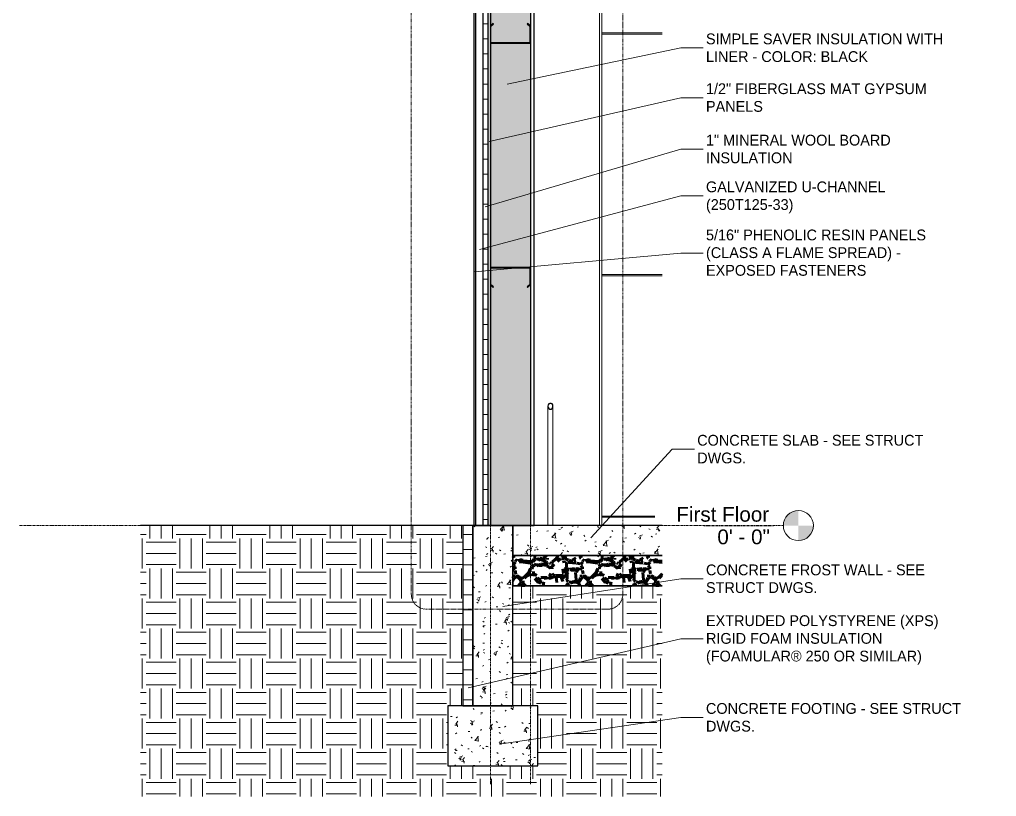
# Model space of a CAD drawing. Header units: inches. Extents: x 22734 to 24094, y -82 to 484.
# Drawn here: x 23354.4 to 23549.5, y -54.1 to 101.1 of the extents above; entities that cross this region are included whole.
import ezdxf

# ---------------------------------------------------------------- set-up
doc = ezdxf.new("R2010")
doc.units = ezdxf.units.IN
doc.header["$MEASUREMENT"] = 0
doc.linetypes.add('Dash Dot 3_16_', pattern=[0.3125, 0.1875, -0.0625, 0, -0.0625])
doc.linetypes.add('Grid Line 1_2_', pattern=[0.875, 0.5, -0.125, 0.125, -0.125])
for name, color, linetype, lineweight in [('A-ANNO-IDEN', 131, 'Continuous', 9), ('A-ANNO-SYMB', 150, 'Continuous', 9), ('A-FLOR', 192, 'Continuous', 30), ('A-FLOR-LEVL', 51, 'Continuous', 9), ('A-FLOR-PATT', 8, 'Continuous', 70), ('A-WALL', 113, 'Continuous', 30), ('A-WALL-PATT', 111, 'Continuous', 70), ('C-BLDG-PADS', 91, 'Continuous', 200), ('C-TOPO', 7, 'Continuous', 30), ('L-SITE-WALL', 31, 'Continuous', 30), ('S-BEAM', 12, 'Continuous', 30), ('S-COLS', 52, 'Continuous', 30), ('S-FNDN', 32, 'Continuous', 30), ('S-GRID', 1, 'Continuous', 9)]:
    doc.layers.add(name, color=color, linetype=linetype, lineweight=lineweight)
doc.styles.add('Arial_1', font='arial.ttf', dxfattribs={"height": 2.950599})
doc.styles.add('Century Gothic', font='GOTHIC.TTF', dxfattribs={"height": 2.155668})
pattern_1 = [(50, (19323.683, 100.189), (6.885997, -0.602097), [0.72, -7.92]), (355, (19323.683, 100.189), (-1.331756, 7.220547), [0.576, -6.336]), (100.451, (19324.257, 100.139), (5.553629, 6.618191), [0.612, -6.731]), (46.184, (19323.683, 102.109), (10.245642, -1.588925), [1.08, -11.88]), (96.636, (19324.537, 101.977), (8.97244, 9.35152), [0.918, -10.096]), (351.184, (19323.683, 102.109), (8.9732, 9.35123), [0.864, -9.504]), (21, (19324.643, 101.629), (5.730726, -3.865003), [0.72, -7.92]), (326, (19324.643, 101.629), (2.33581, 6.96088), [0.576, -6.336]), (71.451, (19325.121, 101.307), (8.065876, 3.095948), [0.612, -6.731]), (37.5, (19323.683, 100.189), (0.116866, 3.1954784), [0.317, -5.942, 0.317, -6.115, -6.36]), (37.5, (19323.683, 100.189), (0.116866, 3.1954784), [-12.691, 0.317, -6.043]), (7.5, (19323.683, 100.189), (2.52543, 3.7860247), [0.317, -3.35, 0.317, -5.798, -2.424]), (7.5, (19323.683, 100.189), (2.52543, 3.7860247), [-9.782, 0.317, -2.107]), (327.5, (19321.542, 100.189), (5.1243685, -0.2161763), [0.317, -2.083, 0.317, -7.171, -9.936]), (327.5, (19321.542, 100.189), (5.1243685, -0.2161763), [-9.888, 0.317, -9.619]), (317.5, (19320.582, 100.189), (5.598326, 0.96141), [0.317, -2.803, 0.317, -4.656, -7.056]), (317.5, (19320.582, 100.189), (5.598326, 0.96141), [-8.093, 0.317, -6.739])]
pattern_2 = [(0, (19323.683, 100.189), (6, 6), [6, -6]), (0, (19323.683, 102.439), (6, 6), [6, -6]), (0, (19323.683, 104.689), (6, 6), [6, -6]), (90, (19324.433, 105.439), (-6, 6), [6, -6]), (90, (19326.683, 105.439), (-6, 6), [6, -6]), (90, (19328.933, 105.439), (-6, 6), [6, -6])]
pattern_3 = [(0, (19323.683, 100.189), (0, 3), []), (90, (19323.683, 100.189), (-3, 2e-16), [])]
pattern_4 = [(45, (19323.683, 100.189), (-2.3758788, 2.3758788), []), (45, (19323.683, 103.789), (-2.3758788, 2.3758788), [])]

# ---------------------------------------------------------------- blocks, each defined once
blk = doc.blocks.new('Struct_Xcel_Sports Complex_rvt-3-Wall Section - One Story - Resin Panel')
at = {"layer": 'A-FLOR-PATT', "lineweight": 9}
h = blk.add_hatch(dxfattribs=at)
h.set_pattern_fill('FP_30', color=253, style=0, pattern_type=2)
h.set_pattern_definition(pattern_1)
h.paths.add_polyline_path([(22069.92, -6), (22095.97, -6), (22095.97, 0), (22066.14, 0), (22066.14, -6)], flags=0)
at = {"layer": 'A-WALL-PATT', "lineweight": 9}
h = blk.add_hatch(dxfattribs=at)
h.set_pattern_fill('FP_30', color=253, style=0, pattern_type=2)
h.set_pattern_definition(pattern_1)
h.paths.add_polyline_path([(22066.14, -36), (22066.14, 0), (22058.14, 0), (22058.14, -36)], flags=0)
at = {"layer": 'S-FNDN', "lineweight": 9}
h = blk.add_hatch(dxfattribs=at)
h.set_pattern_fill('FP_30', color=253, style=0, pattern_type=2)
h.set_pattern_definition(pattern_1)
h.paths.add_polyline_path([(22071.14, -48), (22071.14, -36), (22053.14, -36), (22053.14, -48)], flags=0)
at = {"layer": 'A-FLOR', "color": 7}
for p, q in [((22095.97, 0), (22066.14, 0)), ((22066.14, 0), (22066.14, -6)), ((22066.14, -6), (22095.97, -6))]:
    blk.add_line(p, q, dxfattribs=at)
at = {"layer": 'L-SITE-WALL', "color": 7}
for p, q in [((22066.14, 0), (22058.14, 0)), ((22058.14, 0), (22058.14, -36)), ((22066.14, -36), (22066.14, 0)), ((22058.14, -36), (22066.14, -36))]:
    blk.add_line(p, q, dxfattribs=at)
at = {"layer": 'S-FNDN', "color": 7}
for p, q in [((22071.14, -36), (22053.14, -36)), ((22053.14, -36), (22053.14, -48)), ((22071.14, -48), (22071.14, -36)), ((22053.14, -48), (22071.14, -48))]:
    blk.add_line(p, q, dxfattribs=at)
blk = doc.blocks.new('Girt_C - 8_D-1405510-Wall Section - One Story - Resin Panel')
at = {"layer": 'S-BEAM', "lineweight": 9}
h = blk.add_hatch(dxfattribs=at)
h.set_pattern_fill('FP_29', color=253, style=0, pattern_type=2)
h.set_pattern_definition(pattern_4)
h.paths.add_polyline_path([(22062.22, 47.57), (22062.29, 47.66), (22061.75, 48.11), (22061.75, 51.37), (22061.77, 51.42), (22061.83, 51.45), (22069.45, 51.45), (22069.51, 51.42), (22069.53, 51.37), (22069.53, 48.11), (22069, 47.66), (22069.07, 47.57), (22069.64, 48.05), (22069.64, 51.37), (22069.59, 51.5), (22069.45, 51.55), (22061.83, 51.55), (22061.7, 51.5), (22061.64, 51.37), (22061.64, 48.05)], flags=0)
at = {"layer": 'S-BEAM', "color": 7}
for p, q in [((22061.64, 51.37), (22061.64, 48.05)), ((22061.75, 48.11), (22061.75, 51.37)), ((22069.45, 51.55), (22061.83, 51.55)), ((22061.83, 51.45), (22069.45, 51.45)), ((22069.53, 51.37), (22069.53, 48.11)), ((22069.64, 48.05), (22069.64, 51.37)), ((22061.64, 48.05), (22062.22, 47.57)), ((22062.29, 47.66), (22061.75, 48.11)), ((22062.22, 47.57), (22062.29, 47.66)), ((22069.53, 48.11), (22069, 47.66)), ((22069, 47.66), (22069.07, 47.57)), ((22069.07, 47.57), (22069.64, 48.05))]:
    blk.add_line(p, q, dxfattribs=at)
for centre, radius, start, end in [((22061.83, 51.37), 0.188, 90, 180), ((22061.83, 51.37), 0.0782, 90, 176.9576), ((22069.45, 51.37), 0.188, 0, 90), ((22069.45, 51.37), 0.0782, 2.1227, 90)]:
    blk.add_arc(centre, radius, start, end, dxfattribs=at)
blk = doc.blocks.new('Round Bar - 1_-1267063-Wall Section - One Story - Resin Panel')
at = {"layer": 'S-BEAM', "color": 8, "lineweight": 18}
for p, q in [((22073.14, 23.84), (22073.14, 0)), ((22074.14, 0), (22074.14, 23.84))]:
    blk.add_line(p, q, dxfattribs=at)
at = {"layer": 'S-BEAM', "color": 7, "flags": 128}
for points in [[(22074.14, 23.84), (22074.09, 24.09), (22073.95, 24.29), (22073.75, 24.4), (22073.53, 24.4), (22073.33, 24.29), (22073.19, 24.09), (22073.14, 23.84)], [(22073.14, 23.84), (22073.19, 23.59), (22073.33, 23.38), (22073.53, 23.27), (22073.75, 23.27), (22073.95, 23.38), (22074.09, 23.59), (22074.14, 23.84)]]:
    blk.add_lwpolyline(points, dxfattribs=at)
blk = doc.blocks.new('Girt_C - 8_D-1779843-Wall Section - One Story - Resin Panel')
at = {"layer": 'S-BEAM', "lineweight": 9}
h = blk.add_hatch(dxfattribs=at)
h.set_pattern_fill('FP_29', color=253, style=0, pattern_type=2)
h.set_pattern_definition(pattern_4)
h.paths.add_polyline_path([(22061.83, 96.32), (22069.45, 96.32), (22069.59, 96.38), (22069.64, 96.51), (22069.64, 99.82), (22069.06, 100.3), (22068.99, 100.22), (22069.53, 99.77), (22069.53, 96.5), (22069.51, 96.45), (22069.45, 96.43), (22061.83, 96.43), (22061.77, 96.45), (22061.75, 96.5), (22061.75, 99.77), (22062.29, 100.22), (22062.21, 100.3), (22061.64, 99.82), (22061.64, 96.51), (22061.7, 96.38), (22061.72, 96.36)], flags=0)
at = {"layer": 'S-BEAM', "color": 7}
for p, q in [((22062.21, 100.3), (22061.64, 99.82)), ((22061.64, 99.82), (22061.64, 96.51)), ((22061.75, 99.77), (22062.29, 100.22)), ((22061.75, 96.5), (22061.75, 99.77)), ((22062.29, 100.22), (22062.21, 100.3)), ((22069.06, 100.3), (22068.99, 100.22)), ((22068.99, 100.22), (22069.53, 99.77)), ((22069.64, 99.82), (22069.06, 100.3)), ((22069.53, 99.77), (22069.53, 96.5)), ((22069.64, 96.51), (22069.64, 99.82)), ((22069.45, 96.43), (22061.83, 96.43)), ((22061.83, 96.32), (22069.45, 96.32))]:
    blk.add_line(p, q, dxfattribs=at)
for centre, radius, start, end in [((22061.83, 96.51), 0.188, 180, 270), ((22061.83, 96.51), 0.0782, 182.1227, 270), ((22069.45, 96.51), 0.188, 270, 0), ((22069.45, 96.51), 0.0782, 270, 356.9576)]:
    blk.add_arc(centre, radius, start, end, dxfattribs=at)
blk = doc.blocks.new('Level - Level Head - Circle-15001-Wall Section - One Story - Resin Panel')
at = {"layer": 'A-FLOR-LEVL'}
h = blk.add_hatch(color=256, dxfattribs=at)
edge = h.paths.add_edge_path(flags=0)
edge.add_line((22123.15, 0), (22120.15, 0))
edge.add_arc((22123.15, 0), 3, 90, 180, ccw=False)
edge.add_line((22123.15, 3), (22123.15, 0))
h = blk.add_hatch(color=256, dxfattribs=at)
edge = h.paths.add_edge_path(flags=0)
edge.add_line((22123.15, -3), (22123.15, 0))
edge.add_line((22123.15, 0), (22126.15, 0))
edge.add_arc((22123.15, 0), 3, 270, 360, ccw=False)
blk.add_circle((22123.15, 0), 3, dxfattribs=at)

msp = doc.modelspace()

# ---------------------------------------------------------------- hatches: boundary and pattern name
at = {"layer": 'A-WALL-PATT', "lineweight": 9}
h = msp.add_hatch(dxfattribs=at)
h.set_pattern_fill('FP_28', color=43, style=0, pattern_type=2)
h.set_pattern_definition([(90, (24804.5, -287.75), (-193, -193), [48, -145]), (180, (24804.5, -287.75), (-2e-14, -193), [96, -97]), (270, (24708.5, -239.75), (-193, -193), [48, -145]), (180, (24804.5, -239.75), (-2e-14, -193), [96, -97]), (270, (24708, -239.75), (-193, -193), [48, -145]), (180, (24708, -239.75), (-2e-14, -193), [96, -97]), (90, (24612, -287.75), (-193, -193), [48, -145]), (180, (24708, -287.75), (-2e-14, -193), [96, -97]), (90, (24756.75, -239.5), (-193, -193), [48, -145]), (180, (24804.87, -239.5), (-2e-14, -193), [48.125, -144.875]), (180, (24804.87, -191.5), (-2e-14, -193), [48.125, -144.875]), (90, (24660.25, -239.5), (-193, -193), [48, -145]), (180, (24756.25, -239.5), (-2e-14, -193), [96, -97]), (270, (24756.25, -191.5), (-193, -193), [48, -145]), (180, (24756.25, -191.5), (-2e-14, -193), [96, -97]), (180, (24659.75, -239.5), (-2e-14, -193), [48, -145]), (270, (24659.75, -191.5), (-193, -193), [48, -145]), (180, (24659.75, -191.5), (-2e-14, -193), [48, -145]), (90, (24804.5, -191.25), (-193, -193), [48, -145]), (180, (24804.5, -191.25), (-2e-14, -193), [96, -97]), (270, (24708.5, -143.25), (-193, -193), [48, -145]), (180, (24804.5, -143.25), (-2e-14, -193), [96, -97]), (270, (24708, -143.25), (-193, -193), [48, -145]), (180, (24708, -143.25), (-2e-14, -193), [96, -97]), (90, (24612, -191.25), (-193, -193), [48, -145]), (180, (24708, -191.25), (-2e-14, -193), [96, -97]), (90, (24756.75, -143), (-193, -193), [48, -145]), (180, (24804.87, -143), (-2e-14, -193), [48.125, -144.875]), (180, (24804.87, -95), (-2e-14, -193), [48.125, -144.875]), (90, (24660.25, -143), (-193, -193), [48, -145]), (180, (24756.25, -143), (-2e-14, -193), [96, -97]), (270, (24756.25, -95), (-193, -193), [48, -145]), (180, (24756.25, -95), (-2e-14, -193), [96, -97]), (180, (24659.75, -143), (-2e-14, -193), [48, -145]), (270, (24659.75, -95), (-193, -193), [48, -145]), (180, (24659.75, -95), (-2e-14, -193), [48, -145])])
h.paths.add_polyline_path([(23482.79764, 0), (23482.79764, 128.41358), (23471.31893, 127.9417), (23471.22521, 130.43357), (23471.83958, 130.45917), (23471.21512, 145.19085), (23470.71555, 145.17003), (23470.71555, 0)], flags=0)
h.paths.add_polyline_path([(23446.96555, 145.5), (23448.44493, 145.5), (23448.44493, 146.49914), (23445.15305, 146.36198), (23445.15305, 145.5), (23445.46555, 145.5)], flags=0)
h.paths.add_polyline_path([(23445.92326, 153.90058), (23448.44493, 154.00565), (23448.44493, 155.37674), (23482.79764, 156.8081), (23482.79764, 156.93831), (23445.86564, 155.39751), (23446.02755, 155.33822), (23446.10247, 155.17231), (23446.14363, 154.13721), (23446.08434, 153.9753), (23445.98637, 153.92986)], flags=0)
h.paths.add_polyline_path([(23445.15305, 153.98459), (23445.92326, 154.01872), (23445.99897, 154.05384), (23446.0293, 154.14204), (23445.98413, 155.17714), (23445.94901, 155.25285), (23445.86081, 155.28318), (23445.15305, 155.25285), (23445.15305, 154.01648)], flags=0)
h = msp.add_hatch(dxfattribs=at)
h.set_pattern_fill('FP_25', color=253, style=0, pattern_type=2)
h.set_pattern_definition(pattern_3)
h.paths.add_polyline_path([(23446.96555, 0), (23447.96555, 0), (23447.96555, 145.5), (23446.96555, 145.5), (23446.96555, 6.08517)], flags=0)
h = msp.add_hatch(dxfattribs=at)
h.set_pattern_fill('FP_26', color=253, style=0, pattern_type=2)
h.set_pattern_definition([(0, (19323.683, 100.189), (3.84, 0.96), [0.317, -2.563, 0.317, -2.563, -15.36]), (0, (19323.683, 100.189), (3.84, 0.96), [-5.76, 0.317, -5.443, 0.317, -2.563, -6.72]), (0, (19323.683, 100.189), (3.84, 0.96), [-14.4, 0.317, -1.603, 0.317, -4.483]), (120, (19325.123, 100.669), (-2.75138439, 2.84553755), [0.317, -2.563, 0.317, -2.563, -15.36]), (120, (19325.123, 100.669), (-2.75138439, 2.84553755), [-5.76, 0.317, -5.443, 0.317, -2.563, -6.72]), (120, (19325.123, 100.669), (-2.75138439, 2.84553755), [-14.4, 0.317, -1.603, 0.317, -4.483]), (240, (19325.603, 102.589), (-1.08861561, -3.80553755), [0.317, -2.563, 0.317, -2.563, -15.36]), (240, (19325.603, 102.589), (-1.08861561, -3.80553755), [-5.76, 0.317, -5.443, 0.317, -2.563, -6.72]), (240, (19325.603, 102.589), (-1.08861561, -3.80553755), [-14.4, 0.317, -1.603, 0.317, -4.483])])
h.paths.add_polyline_path([(23447.96555, 0), (23448.46555, 0), (23448.46555, 145.5), (23447.96555, 145.5), (23447.96555, 6.08517)], flags=0)
h = msp.add_hatch(dxfattribs=at)
h.set_pattern_fill('FP_27', color=253, style=0, pattern_type=2)
h.set_pattern_definition([(161.57, (19323.803, 100.309), (-0.960383694, -0.00039918), [0, -6.83, 0.758, 0]), (18.43, (19323.563, 100.309), (-0.960383694, 0.00039918), [0, -6.83, 0.758, 0]), (108.43, (19323.803, 100.309), (0.479510182, -2.400526398), [2.276, -5.312]), (71.57, (19323.563, 100.309), (0.479510182, 2.400526398), [2.276, -5.312])])
h.paths.add_polyline_path([(23448.46555, 0), (23456.46555, 0), (23456.46555, 145.5), (23448.46555, 145.5), (23448.46555, 6.08517)], flags=0)
h = msp.add_hatch(dxfattribs=at)
h.set_pattern_fill('FP_25', color=253, style=0, pattern_type=2)
h.set_pattern_definition(pattern_3)
h.paths.add_polyline_path([(23444.96555, -36), (23444.96555, 0), (23442.96555, 0), (23442.96555, -36)], flags=0)
at = {"layer": 'C-BLDG-PADS'}
h = msp.add_hatch(dxfattribs=at)
h.set_pattern_fill('FP_31', color=55, style=0, pattern_type=2)
h.set_pattern_definition([(212.005, (19322.877, 102.205), (-40.3106271, -26.87300865), [1.268, -125.493]), (213.69, (19323.683, 102.742), (-13.4362413, -13.4367644), [0.969, -47.478]), (198.435, (19324.086, 102.876), (-26.8730236, -13.4365418), [0.425, -42.065]), (180, (19324.624, 102.876), (-2e-15, -13.437), [0.537, -12.899]), (161.565, (19325.027, 102.742), (-13.4365178, 1.2e-05), [0.425, -42.065]), (333.435, (19325.161, 112.416), (13.4365325, 1.2e-05), [0.601, -29.444]), (296.565, (19325.027, 112.685), (13.4365205, -13.4365445), [0.3, -29.745]), (270, (19325.027, 113.357), (13.437, 8e-16), [0.672, -12.765]), (186.34, (19325.161, 104.623), (-107.49265684, -13.4363962), [1.217, -120.457]), (296.565, (19328.117, 112.954), (13.4365205, -13.4365445), [0.3, -29.745]), (303.69, (19327.848, 113.357), (13.4367644, -13.4362413), [0.484, -47.962]), (229.399, (19329.998, 107.445), (-67.18283973, -80.6196216), [1.239, -122.641]), (243.435, (19330.401, 108.251), (1.2e-05, -13.4365325), [0.901, -29.144]), (213.69, (19335.104, 106.773), (-13.4362413, -13.4367644), [0.484, -47.962]), (33.69, (19331.073, 103.011), (13.4362413, 13.4367644), [0.484, -47.962]), (0, (19330.804, 103.011), (0, 13.437), [0.269, -13.168]), (333.435, (19330.536, 103.145), (13.4365325, 1.2e-05), [0.3, -29.745]), (284.036, (19330.401, 103.683), (13.436545, -40.3097205), [0.554, -54.847]), (270, (19330.401, 103.951), (13.437, 8e-16), [0.269, -13.168]), (243.435, (19330.401, 104.22), (1.2e-05, -13.4365325), [0.3, -29.745]), (135, (19330.401, 104.354), (-13.436443, 9e-16), [0.19, -18.812]), (90, (19330.401, 104.22), (-13.437, 8e-16), [0.134, -13.302]), (18.435, (19335.239, 110.401), (26.8730236, 13.4365418), [0.85, -41.641]), (6.34, (19336.045, 110.67), (107.49265684, 13.4363962), [1.217, -120.457]), (180, (19335.507, 107.445), (-2e-15, -13.437), [0.806, -12.63]), (197.354, (19337.657, 108.117), (-40.30996214, -13.43709214), [2.252, -222.987]), (198.435, (19338.06, 108.251), (-26.8730236, -13.4365418), [0.425, -42.065]), (213.69, (19338.463, 108.52), (-13.4362413, -13.4367644), [0.484, -47.962]), (251.565, (19338.598, 108.923), (-1.2e-05, -13.4365178), [0.425, -42.065]), (243.435, (19338.732, 109.192), (1.2e-05, -13.4365325), [0.3, -29.745]), (270, (19338.732, 109.46), (13.437, 8e-16), [0.269, -13.168]), (293.199, (19338.329, 110.401), (13.4363854, -26.8729472), [1.023, -101.307]), (315, (19337.926, 110.804), (13.436443, 9e-16), [0.57, -18.432]), (0, (19337.254, 110.804), (0, 13.437), [0.672, -12.765]), (341.565, (19334.298, 107.579), (13.4365178, -1.2e-05), [0.425, -42.065]), (303.69, (19334.029, 107.982), (13.4367644, -13.4362413), [0.484, -47.962]), (279.462, (19333.895, 108.789), (13.4362802, -67.1832013), [0.817, -80.915]), (270, (19333.895, 109.595), (13.437, 8e-16), [0.806, -12.63]), (239.036, (19334.298, 110.267), (-13.4371998, -26.8732567), [0.783, -77.565]), (188.13, (19335.239, 110.401), (-80.62009655, -13.436299), [0.95, -94.061]), (116.565, (19325.295, 109.998), (-13.4365205, 13.4365445), [0.3, -29.745]), (135, (19325.564, 109.729), (-13.436443, 9e-16), [0.38, -18.622]), (168.69, (19326.236, 109.595), (-13.436897, 0.000212), [0.685, -67.829]), (191.31, (19326.908, 109.729), (-53.7465916, -13.4365681), [0.685, -67.829]), (194.036, (19327.445, 109.863), (-40.3097205, -13.436545), [0.554, -54.847]), (236.31, (19327.714, 110.267), (-13.4361938, -26.873299), [0.484, -47.962]), (236.31, (19327.983, 110.67), (-13.4361938, -26.873299), [0.484, -47.962]), (270, (19327.983, 111.073), (13.437, 8e-16), [0.403, -13.034]), (291.801, (19327.714, 111.745), (13.4361655, -26.8729969), [0.724, -71.635]), (116.565, (19327.848, 108.923), (-13.4365205, 13.4365445), [0.601, -29.444]), (168.69, (19328.52, 108.789), (-13.436897, 0.000212), [0.685, -67.829]), (194.036, (19329.058, 108.923), (-40.3097205, -13.436545), [0.554, -54.847]), (225, (19329.461, 109.326), (9e-16, -13.436443), [0.57, -18.432]), (251.565, (19329.595, 109.729), (-1.2e-05, -13.4365178), [0.425, -42.065]), (296.565, (19329.326, 110.267), (13.4365205, -13.4365445), [0.601, -29.444]), (315, (19329.058, 110.535), (13.436443, 9e-16), [0.38, -18.622]), (326.31, (19328.655, 110.804), (26.873299, -13.4361938), [0.484, -47.962]), (0, (19328.386, 110.804), (0, 13.437), [0.269, -13.168]), (33.69, (19327.983, 110.535), (13.4362413, 13.4367644), [0.484, -47.962]), (71.565, (19327.848, 110.132), (1.2e-05, 13.4365178), [0.425, -42.065]), (63.435, (19327.714, 109.863), (-1.2e-05, 13.4365325), [0.3, -29.745]), (71.565, (19327.58, 109.46), (1.2e-05, 13.4365178), [0.425, -42.065]), (104.036, (19327.58, 108.923), (-13.436545, 40.3097205), [0.554, -54.847]), (45, (19327.311, 108.654), (9e-16, 13.436443), [0.38, -18.622]), (18.435, (19326.908, 108.52), (26.8730236, 13.4365418), [0.425, -42.065]), (0, (19326.236, 108.52), (0, 13.437), [0.672, -12.765]), (14.036, (19325.699, 108.385), (40.3097205, 13.436545), [0.554, -54.847]), (341.565, (19325.295, 108.52), (13.4365178, -1.2e-05), [0.425, -42.065]), (270, (19325.295, 108.923), (13.437, 8e-16), [0.403, -13.034]), (225, (19325.699, 109.326), (9e-16, -13.436443), [0.57, -18.432]), (198.435, (19326.505, 109.595), (-26.8730236, -13.4365418), [0.85, -41.641]), (180, (19327.177, 109.595), (-2e-15, -13.437), [0.672, -12.765]), (153.435, (19327.445, 109.46), (-13.4365325, -1.2e-05), [0.3, -29.745]), (206.565, (19332.551, 107.311), (-13.4365445, -13.4365205), [0.3, -29.745]), (146.31, (19332.954, 107.042), (-26.873299, 13.4361938), [0.484, -47.962]), (119.745, (19333.492, 106.101), (-40.3105597, 67.18320644), [1.083, -107.246]), (95.711, (19333.626, 104.758), (-13.43754244, 120.93005793), [1.35, -133.686]), (90, (19333.626, 104.623), (-13.437, 8e-16), [0.134, -13.302]), (63.435, (19333.492, 104.354), (-1.2e-05, 13.4365325), [0.3, -29.745]), (26.565, (19333.223, 104.22), (13.4365445, 13.4365205), [0.3, -29.745]), (0, (19332.82, 104.22), (0, 13.437), [0.403, -13.034]), (0, (19332.686, 104.22), (0, 13.437), [0.134, -13.302]), (0, (19332.417, 104.22), (0, 13.437), [0.269, -13.168]), (326.31, (19332.014, 104.489), (26.873299, -13.4361938), [0.484, -47.962]), (333.435, (19331.745, 104.623), (13.4365325, 1.2e-05), [0.3, -29.745]), (284.036, (19331.611, 105.161), (13.436545, -40.3097205), [0.554, -54.847]), (270, (19331.611, 105.429), (13.437, 8e-16), [0.269, -13.168]), (270, (19331.611, 105.832), (13.437, 8e-16), [0.403, -13.034]), (258.69, (19331.745, 106.504), (-0.000212, -13.436897), [0.685, -67.829]), (231.34, (19332.282, 107.176), (-40.3101895, -53.7458159), [0.86, -85.176]), (270, (19335.104, 106.907), (13.437, 8e-16), [0.134, -13.302]), (270, (19335.104, 107.042), (13.437, 8e-16), [0.134, -13.302]), (326.31, (19334.701, 107.311), (26.873299, -13.4361938), [0.484, -47.962]), (333.435, (19333.895, 107.714), (13.4365325, 1.2e-05), [0.901, -29.144]), (0, (19333.223, 107.714), (0, 13.437), [0.672, -12.765]), (63.435, (19333.089, 107.445), (-1.2e-05, 13.4365325), [0.3, -29.745]), (90, (19333.089, 106.907), (-13.437, 8e-16), [0.537, -12.899]), (135, (19333.492, 106.504), (-13.436443, 9e-16), [0.57, -18.432]), (161.565, (19333.895, 106.37), (-13.4365178, 1.2e-05), [0.425, -42.065]), (180, (19334.298, 106.37), (-2e-15, -13.437), [0.403, -13.034]), (198.435, (19334.701, 106.504), (-26.8730236, -13.4365418), [0.425, -42.065]), (351.87, (19329.461, 113.76), (13.4370087, -0.0002588), [1.9, -93.111]), (14.036, (19328.923, 113.626), (40.3097205, 13.436545), [0.554, -54.847]), (53.13, (19328.52, 113.088), (26.873672, 40.309752), [0.672, -66.511]), (95.194, (19328.655, 111.61), (-13.4351326, 134.36646467), [1.484, -146.928]), (101.31, (19328.789, 110.938), (-13.4365681, 53.7465916), [0.685, -67.829]), (143.13, (19329.326, 110.535), (-40.309752, 26.873672), [0.672, -66.511]), (161.565, (19329.729, 110.401), (-13.4365178, 1.2e-05), [0.425, -42.065]), (198.435, (19330.133, 110.535), (-26.8730236, -13.4365418), [0.425, -42.065]), (225, (19330.804, 111.207), (9e-16, -13.436443), [0.95, -18.052]), (228.814, (19331.745, 112.282), (-80.6198072, -94.05617743), [1.428, -141.405]), (251.565, (19331.879, 112.685), (-1.2e-05, -13.4365178), [0.425, -42.065]), (270, (19331.879, 112.82), (13.437, 8e-16), [0.134, -13.302]), (288.435, (19331.745, 113.223), (13.4365418, -26.8730236), [0.425, -42.065]), (326.31, (19331.342, 113.491), (26.873299, -13.4361938), [0.484, -47.962]), (90, (19325.161, 110.267), (-13.437, 8e-16), [0.941, -12.496]), (338.199, (19327.042, 112.013), (40.3099116, -13.4364409), [0.724, -71.635]), (0, (19326.236, 112.013), (0, 13.437), [0.806, -12.63]), (30.964, (19325.564, 111.61), (40.3102852, 26.8733136), [0.783, -77.565]), (45, (19325.161, 111.207), (9e-16, 13.436443), [0.57, -18.432]), (90, (19323.011, 105.967), (-13.437, 8e-16), [0.941, -12.496]), (116.565, (19323.414, 105.161), (-13.4365205, 13.4365445), [0.901, -29.144]), (153.435, (19324.22, 104.758), (-13.4365325, -1.2e-05), [0.901, -29.144]), (180, (19324.892, 104.758), (-2e-15, -13.437), [0.672, -12.765]), (218.66, (19325.564, 105.295), (-13.4368332, -13.4362984), [0.86, -85.176]), (231.34, (19326.102, 105.967), (-40.3101895, -53.7458159), [0.86, -85.176]), (213.69, (19326.908, 106.504), (-13.4362413, -13.4367644), [0.969, -47.478]), (239.036, (19327.311, 107.176), (-13.4371998, -26.8732567), [0.783, -77.565]), (270, (19327.311, 107.445), (13.437, 8e-16), [0.269, -13.168]), (270, (19327.311, 107.848), (13.437, 8e-16), [0.403, -13.034]), (315, (19326.908, 108.251), (13.436443, 9e-16), [0.57, -18.432]), (350.538, (19326.102, 108.385), (13.4368224, 7.56e-05), [0.817, -80.915]), (14.036, (19325.027, 108.117), (40.3097205, 13.436545), [1.108, -54.293]), (18.435, (19323.817, 107.714), (26.8730236, 13.4365418), [1.275, -41.216]), (45, (19323.414, 107.311), (9e-16, 13.436443), [0.57, -18.432]), (45, (19323.011, 106.907), (9e-16, 13.436443), [0.57, -18.432]), (108.435, (19325.967, 103.951), (-13.4365418, 26.8730236), [0.85, -41.641]), (126.87, (19326.37, 103.414), (-13.436224, 13.436576), [0.672, -66.511]), (146.31, (19326.773, 103.145), (-26.873299, 13.4361938), [0.484, -47.962]), (161.565, (19327.177, 103.011), (-13.4365178, 1.2e-05), [0.425, -42.065]), (135, (19327.58, 102.608), (-13.436443, 9e-16), [0.57, -18.432]), (161.565, (19327.983, 102.473), (-13.4365178, 1.2e-05), [0.425, -42.065]), (180, (19328.386, 102.473), (-2e-15, -13.437), [0.403, -13.034]), (206.565, (19328.655, 102.608), (-13.4365445, -13.4365205), [0.3, -29.745]), (206.565, (19329.192, 102.876), (-13.4365445, -13.4365205), [0.601, -29.444]), (189.462, (19329.998, 103.011), (-67.1832013, -13.4362802), [0.817, -80.915]), (243.435, (19330.267, 103.548), (1.2e-05, -13.4365325), [0.601, -29.444]), (270, (19330.267, 103.683), (13.437, 8e-16), [0.134, -13.302]), (270, (19330.267, 103.951), (13.437, 8e-16), [0.269, -13.168]), (326.31, (19329.864, 104.758), (26.873299, -13.4361938), [0.484, -47.962]), (327.995, (19328.789, 105.429), (67.18293524, -40.30946805), [1.268, -125.493]), (329.036, (19328.117, 105.832), (26.8732567, -13.4371998), [0.783, -77.565]), (341.565, (19327.311, 106.101), (13.4365178, -1.2e-05), [0.85, -41.641]), (0, (19326.773, 106.101), (0, 13.437), [0.537, -12.899]), (33.69, (19326.37, 105.832), (13.4362413, 13.4367644), [0.484, -47.962]), (53.13, (19325.967, 105.295), (26.873672, 40.309752), [0.672, -66.511]), (63.435, (19325.699, 104.758), (-1.2e-05, 13.4365325), [0.601, -29.444]), (225, (19331.879, 103.683), (9e-16, -13.436443), [0.57, -18.432]), (236.31, (19332.148, 104.086), (-13.4361938, -26.873299), [0.484, -47.962]), (270, (19332.148, 104.22), (13.437, 8e-16), [0.134, -13.302]), (315, (19331.879, 104.489), (13.436443, 9e-16), [0.38, -18.622]), (333.435, (19331.342, 104.758), (13.4365325, 1.2e-05), [0.601, -29.444]), (18.435, (19330.536, 104.489), (26.8730236, 13.4365418), [0.85, -41.641]), (75.964, (19330.401, 103.951), (-0.0002996, 13.436231), [0.554, -54.847]), (71.565, (19324.355, 101.398), (1.2e-05, 13.4365178), [0.425, -42.065]), (135, (19324.624, 101.13), (-13.436443, 9e-16), [0.38, -18.622]), (146.31, (19325.027, 100.861), (-26.873299, 13.4361938), [0.484, -47.962]), (153.435, (19325.564, 100.592), (-13.4365325, -1.2e-05), [0.601, -29.444]), (180, (19325.699, 100.592), (-2e-15, -13.437), [0.134, -13.302]), (161.565, (19326.102, 100.458), (-13.4365178, 1.2e-05), [0.425, -42.065]), (180, (19326.639, 100.458), (-2e-15, -13.437), [0.537, -12.899]), (198.435, (19327.042, 100.592), (-26.8730236, -13.4365418), [0.425, -42.065]), (210.964, (19327.714, 100.995), (-40.3102852, -26.8733136), [0.783, -77.565]), (206.565, (19327.983, 101.13), (-13.4365445, -13.4365205), [0.3, -29.745]), (251.565, (19328.117, 101.533), (-1.2e-05, -13.4365178), [0.425, -42.065]), (303.69, (19327.848, 101.936), (13.4367644, -13.4362413), [0.484, -47.962]), (306.87, (19327.445, 102.473), (13.436224, -13.436576), [0.672, -66.511]), (323.13, (19326.908, 102.876), (40.309752, -26.873672), [0.672, -66.511]), (345.964, (19326.37, 103.011), (13.436231, 0.0002996), [0.554, -54.847]), (18.435, (19325.967, 102.876), (26.8730236, 13.4365418), [0.425, -42.065]), (30.964, (19325.295, 102.473), (40.3102852, 26.8733136), [0.783, -77.565]), (39.806, (19324.489, 101.801), (13.43660175, 13.4362908), [1.049, -103.894]), (135, (19328.52, 100.592), (-13.436443, 9e-16), [0.19, -18.812]), (153.435, (19328.789, 100.458), (-13.4365325, -1.2e-05), [0.3, -29.745]), (191.31, (19329.461, 100.592), (-53.7465916, -13.4365681), [0.685, -67.829]), (165.964, (19329.998, 100.458), (-13.436231, -0.0002996), [0.554, -54.847]), (175.236, (19331.611, 100.323), (-13.43642646, -8.206e-05), [1.618, -160.181]), (206.565, (19331.879, 100.458), (-13.4365445, -13.4365205), [0.3, -29.745]), (225, (19332.148, 100.727), (9e-16, -13.436443), [0.38, -18.622]), (270, (19332.148, 101.398), (13.437, 8e-16), [0.672, -12.765]), (270, (19332.148, 101.801), (13.437, 8e-16), [0.403, -13.034]), (308.66, (19331.611, 102.473), (13.4362984, -13.4368332), [0.86, -85.176]), (338.199, (19330.939, 102.742), (40.3099116, -13.4364409), [0.724, -71.635]), (348.69, (19330.267, 102.876), (13.436897, -0.000212), [0.685, -67.829]), (18.435, (19329.058, 102.473), (26.8730236, 13.4365418), [1.275, -41.216]), (36.87, (19328.52, 102.07), (13.436576, 13.436224), [0.672, -66.511]), (68.199, (19328.251, 101.398), (13.4364409, 40.3099116), [0.724, -71.635]), (101.31, (19328.386, 100.727), (-13.4365681, 53.7465916), [0.685, -67.829]), (348.69, (19327.177, 113.491), (13.436897, -0.000212), [0.685, -67.829]), (354.806, (19325.699, 113.626), (13.43613847, -0.0003521), [1.484, -146.928]), (0, (19325.295, 113.626), (0, 13.437), [0.403, -13.034]), (45, (19325.027, 113.357), (9e-16, 13.436443), [0.38, -18.622]), (180, (19326.102, 112.148), (-2e-15, -13.437), [0.403, -13.034]), (188.13, (19327.042, 112.282), (-80.62009655, -13.436299), [0.95, -94.061]), (172.875, (19328.117, 112.148), (-13.4368068, -0.00037594), [1.083, -107.246]), (225, (19328.251, 112.282), (9e-16, -13.436443), [0.19, -18.812]), (270, (19328.251, 112.685), (13.437, 8e-16), [0.403, -13.034]), (161.565, (19332.551, 113.088), (-13.4365178, 1.2e-05), [0.425, -42.065]), (180, (19333.089, 113.088), (-2e-15, -13.437), [0.537, -12.899]), (198.435, (19333.492, 113.223), (-26.8730236, -13.4365418), [0.425, -42.065]), (170.538, (19334.298, 113.088), (-13.4368224, -7.56e-05), [0.817, -80.915]), (213.69, (19334.701, 113.357), (-13.4362413, -13.4367644), [0.484, -47.962]), (270, (19334.701, 113.491), (13.437, 8e-16), [0.134, -13.302]), (296.565, (19334.567, 113.76), (13.4365205, -13.4365445), [0.3, -29.745]), (341.565, (19333.76, 114.029), (13.4365178, -1.2e-05), [0.85, -41.641]), (341.565, (19332.954, 114.298), (13.4365178, -1.2e-05), [0.85, -41.641]), (14.036, (19332.417, 114.163), (40.3097205, 13.436545), [0.554, -54.847]), (45, (19332.014, 113.76), (9e-16, 13.436443), [0.57, -18.432]), (104.036, (19332.148, 113.223), (-13.436545, 40.3097205), [0.554, -54.847]), (0, (19321.668, 101.533), (0, 13.437), [0.134, -13.302]), (315, (19321.399, 101.801), (13.436443, 9e-16), [0.38, -18.622]), (274.764, (19321.264, 103.414), (13.43768295, -147.8026001), [1.618, -160.181]), (255.964, (19321.399, 103.951), (0.0002996, -13.436231), [0.554, -54.847]), (225, (19321.668, 104.22), (9e-16, -13.436443), [0.38, -18.622]), (198.435, (19322.877, 104.623), (-26.8730236, -13.4365418), [1.275, -41.216]), (180, (19323.011, 104.623), (-2e-15, -13.437), [0.134, -13.302]), (171.87, (19323.952, 104.489), (-13.4370087, 0.0002588), [0.95, -94.061]), (146.31, (19325.564, 104.354), (-26.873299, 13.4361938), [0.484, -47.962]), (108.435, (19325.833, 103.548), (-13.4365418, 26.8730236), [0.85, -41.641]), (90, (19325.833, 103.414), (-13.437, 8e-16), [0.134, -13.302]), (71.565, (19325.699, 103.011), (1.2e-05, 13.4365178), [0.425, -42.065]), (26.565, (19325.43, 102.876), (13.4365445, 13.4365205), [0.3, -29.745]), (18.435, (19325.027, 102.742), (26.8730236, 13.4365418), [0.425, -42.065]), (126.87, (19332.282, 101.801), (-13.436224, 13.436576), [0.672, -66.511]), (123.69, (19332.551, 101.398), (-13.4367644, 13.4362413), [0.484, -47.962]), (149.036, (19333.223, 100.995), (-26.8732567, 13.4371998), [0.783, -77.565]), (168.69, (19333.895, 100.861), (-13.436897, 0.000212), [0.685, -67.829]), (213.69, (19334.298, 101.13), (-13.4362413, -13.4367644), [0.484, -47.962]), (251.565, (19334.432, 101.533), (-1.2e-05, -13.4365178), [0.425, -42.065]), (270, (19334.432, 101.667), (13.437, 8e-16), [0.134, -13.302]), (279.462, (19334.298, 102.473), (13.4362802, -67.1832013), [0.817, -80.915]), (243.435, (19334.432, 102.742), (1.2e-05, -13.4365325), [0.3, -29.745]), (270, (19334.432, 102.876), (13.437, 8e-16), [0.134, -13.302]), (296.565, (19334.029, 103.683), (13.4365205, -13.4365445), [0.901, -29.144]), (329.036, (19333.357, 104.086), (26.8732567, -13.4371998), [0.783, -77.565]), (8.13, (19332.417, 103.951), (80.62009655, 13.436299), [0.95, -94.061]), (45, (19331.879, 103.414), (9e-16, 13.436443), [0.76, -18.242]), (45, (19331.611, 103.145), (9e-16, 13.436443), [0.38, -18.622]), (90, (19331.611, 102.742), (-13.437, 8e-16), [0.403, -13.034]), (123.69, (19331.879, 102.339), (-13.4367644, 13.4362413), [0.484, -47.962]), (101.31, (19333.895, 104.758), (-13.4365681, 53.7465916), [0.685, -67.829]), (108.435, (19334.029, 104.354), (-13.4365418, 26.8730236), [0.425, -42.065]), (135, (19334.164, 104.22), (-13.436443, 9e-16), [0.19, -18.812]), (180, (19334.567, 104.22), (-2e-15, -13.437), [0.403, -13.034]), (213.69, (19334.97, 104.489), (-13.4362413, -13.4367644), [0.484, -47.962]), (187.125, (19336.045, 104.623), (-94.0566594, -13.43702806), [1.083, -107.246]), (236.31, (19336.313, 105.026), (-13.4361938, -26.873299), [0.484, -47.962]), (270, (19336.313, 105.161), (13.437, 8e-16), [0.134, -13.302]), (288.435, (19336.179, 105.564), (13.4365418, -26.8730236), [0.425, -42.065]), (285.945, (19335.91, 106.504), (13.43660656, -40.3096492), [0.978, -96.842]), (315, (19335.642, 106.773), (13.436443, 9e-16), [0.38, -18.622]), (18.435, (19335.239, 106.639), (26.8730236, 13.4365418), [0.425, -42.065]), (29.745, (19334.298, 106.101), (67.18320644, 40.3105597), [1.083, -107.246]), (18.435, (19333.895, 105.967), (26.8730236, 13.4365418), [0.425, -42.065]), (75.964, (19333.76, 105.429), (-0.0002996, 13.436231), [0.554, -54.847]), (180, (19329.864, 108.923), (-2e-15, -13.437), [0.403, -13.034]), (180, (19330.133, 108.923), (-2e-15, -13.437), [0.269, -13.168]), (135, (19330.401, 108.654), (-13.436443, 9e-16), [0.38, -18.622]), (90, (19330.401, 108.251), (-13.437, 8e-16), [0.403, -13.034]), (26.565, (19328.386, 106.101), (13.4365445, 13.4365205), [0.901, -29.144]), (341.565, (19327.983, 106.236), (13.4365178, -1.2e-05), [0.425, -42.065]), (300.964, (19327.58, 106.907), (26.8733136, -40.3102852), [0.783, -77.565]), (71.565, (19330.133, 107.311), (1.2e-05, 13.4365178), [0.425, -42.065]), (90, (19330.133, 106.639), (-13.437, 8e-16), [0.672, -12.765]), (123.69, (19330.401, 106.236), (-13.4367644, 13.4362413), [0.484, -47.962]), (153.435, (19330.939, 105.967), (-13.4365325, -1.2e-05), [0.601, -29.444]), (198.435, (19331.342, 106.101), (-26.8730236, -13.4365418), [0.425, -42.065]), (243.435, (19331.476, 106.37), (1.2e-05, -13.4365325), [0.3, -29.745]), (255.964, (19331.611, 106.907), (0.0002996, -13.436231), [0.554, -54.847]), (251.565, (19331.745, 107.311), (-1.2e-05, -13.4365178), [0.425, -42.065]), (291.801, (19331.476, 107.982), (13.4361655, -26.8729969), [0.724, -71.635]), (323.13, (19330.939, 108.385), (40.309752, -26.873672), [0.672, -66.511]), (18.435, (19330.536, 108.251), (26.8730236, 13.4365418), [0.425, -42.065]), (63.435, (19330.267, 107.714), (-1.2e-05, 13.4365325), [0.601, -29.444]), (135, (19329.192, 105.295), (-13.436443, 9e-16), [0.57, -18.432]), (149.036, (19329.864, 104.892), (-26.8732567, 13.4371998), [0.783, -77.565]), (146.31, (19330.267, 104.623), (-26.873299, 13.4361938), [0.484, -47.962]), (180, (19330.536, 104.623), (-2e-15, -13.437), [0.269, -13.168]), (210.964, (19331.208, 105.026), (-40.3102852, -26.8733136), [0.783, -77.565]), (243.435, (19331.342, 105.295), (1.2e-05, -13.4365325), [0.3, -29.745]), (303.69, (19331.073, 105.698), (13.4367644, -13.4362413), [0.484, -47.962]), (321.34, (19330.401, 106.236), (53.7458159, -40.3101895), [0.86, -85.176]), (345.964, (19329.864, 106.37), (13.436231, 0.0002996), [0.554, -54.847]), (11.31, (19329.192, 106.236), (53.7465916, 13.4365681), [0.685, -67.829]), (26.565, (19328.923, 106.101), (13.4365445, 13.4365205), [0.3, -29.745]), (71.565, (19328.789, 105.698), (1.2e-05, 13.4365178), [0.425, -42.065]), (15.945, (19328.52, 108.654), (40.3096492, 13.43660656), [0.978, -96.842]), (29.745, (19327.58, 108.117), (67.18320644, 40.3105597), [1.083, -107.246]), (63.435, (19327.445, 107.848), (-1.2e-05, 13.4365325), [0.3, -29.745]), (90, (19327.445, 107.445), (-13.437, 8e-16), [0.403, -13.034]), (104.036, (19327.58, 106.907), (-13.436545, 40.3097205), [0.554, -54.847]), (120.964, (19327.983, 106.236), (-26.8733136, 40.3102852), [0.783, -77.565]), (153.435, (19335.507, 113.357), (-13.4365325, -1.2e-05), [0.3, -29.745]), (180, (19335.776, 113.357), (-2e-15, -13.437), [0.269, -13.168]), (209.745, (19336.717, 113.894), (-67.18320644, -40.3105597), [1.083, -107.246]), (225, (19337.254, 114.432), (9e-16, -13.436443), [0.76, -18.242]), (239.036, (19337.657, 115.104), (-13.4371998, -26.8732567), [0.783, -77.565]), (239.036, (19338.06, 115.776), (-13.4371998, -26.8732567), [0.783, -77.565]), (270, (19338.06, 115.91), (13.437, 8e-16), [0.134, -13.302]), (333.435, (19337.791, 116.044), (13.4365325, 1.2e-05), [0.3, -29.745]), (0, (19337.388, 116.044), (0, 13.437), [0.403, -13.034]), (45, (19336.985, 115.641), (9e-16, 13.436443), [0.57, -18.432]), (26.565, (19335.373, 114.835), (13.4365445, 13.4365205), [1.803, -28.243]), (30.964, (19334.701, 114.432), (40.3102852, 26.8733136), [0.783, -77.565]), (90, (19334.701, 114.163), (-13.437, 8e-16), [0.269, -13.168]), (128.66, (19335.239, 113.491), (-13.4362984, 13.4368332), [0.86, -85.176]), (255.964, (19333.76, 109.057), (0.0002996, -13.436231), [0.554, -54.847]), (281.31, (19333.626, 109.729), (13.4365681, -53.7465916), [0.685, -67.829]), (309.806, (19332.954, 110.535), (13.4362908, -13.43660175), [1.049, -103.894]), (329.036, (19332.282, 110.938), (26.8732567, -13.4371998), [0.783, -77.565]), (345.964, (19331.745, 111.073), (13.436231, 0.0002996), [0.554, -54.847]), (0, (19331.208, 111.073), (0, 13.437), [0.537, -12.899]), (26.565, (19330.67, 110.804), (13.4365445, 13.4365205), [0.601, -29.444]), (45, (19330.267, 110.401), (9e-16, 13.436443), [0.57, -18.432]), (53.13, (19329.864, 109.863), (26.873672, 40.309752), [0.672, -66.511]), (90, (19329.864, 109.46), (-13.437, 8e-16), [0.403, -13.034]), (135, (19330.267, 109.057), (-13.436443, 9e-16), [0.57, -18.432]), (144.462, (19331.208, 108.385), (-40.30953134, 26.8733096), [1.156, -114.43]), (135, (19331.879, 107.714), (-13.436443, 9e-16), [0.95, -18.052]), (153.435, (19332.417, 107.445), (-13.4365325, -1.2e-05), [0.601, -29.444]), (206.565, (19332.954, 107.714), (-13.4365445, -13.4365205), [0.601, -29.444]), (230.194, (19333.626, 108.52), (-53.7471842, -67.1823411), [1.049, -103.894]), (66.801, (19331.879, 111.745), (26.8740486, 67.1828756), [1.023, -101.307]), (90, (19331.879, 111.341), (-13.437, 8e-16), [0.403, -13.034]), (153.435, (19332.148, 111.207), (-13.4365325, -1.2e-05), [0.3, -29.745]), (153.435, (19332.686, 110.938), (-13.4365325, -1.2e-05), [0.601, -29.444]), (149.036, (19333.357, 110.535), (-26.8732567, 13.4371998), [0.783, -77.565]), (180, (19334.029, 110.535), (-2e-15, -13.437), [0.672, -12.765]), (180, (19334.835, 110.535), (-2e-15, -13.437), [0.806, -12.63]), (213.69, (19335.239, 110.804), (-13.4362413, -13.4367644), [0.484, -47.962]), (243.435, (19335.507, 111.341), (1.2e-05, -13.4365325), [0.601, -29.444]), (277.125, (19335.373, 112.416), (13.43702806, -94.0566594), [1.083, -107.246]), (315, (19335.104, 112.685), (13.436443, 9e-16), [0.38, -18.622]), (341.565, (19334.701, 112.82), (13.4365178, -1.2e-05), [0.425, -42.065]), (352.875, (19333.626, 112.954), (13.4368068, 0.00037594), [1.083, -107.246]), (0, (19332.954, 112.954), (0, 13.437), [0.672, -12.765]), (21.801, (19332.282, 112.685), (26.8729969, 13.4361655), [0.724, -71.635]), (90, (19338.329, 112.013), (-13.437, 8e-16), [0.537, -12.899]), (90, (19338.329, 111.476), (-13.437, 8e-16), [0.537, -12.899]), (56.31, (19338.06, 111.073), (13.4361938, 26.873299), [0.484, -47.962]), (18.435, (19337.657, 110.938), (26.8730236, 13.4365418), [0.425, -42.065]), (0, (19336.313, 110.938), (0, 13.437), [1.344, -12.093]), (341.565, (19335.91, 111.073), (13.4365178, -1.2e-05), [0.425, -42.065]), (296.565, (19335.776, 111.341), (13.4365205, -13.4365445), [0.3, -29.745]), (278.13, (19335.642, 112.282), (13.436299, -80.62009655), [0.95, -94.061]), (270, (19335.642, 112.416), (13.437, 8e-16), [0.134, -13.302]), (251.565, (19335.776, 112.82), (-1.2e-05, -13.4365178), [0.425, -42.065]), (225, (19336.179, 113.223), (9e-16, -13.436443), [0.57, -18.432]), (218.66, (19336.851, 113.76), (-13.4368332, -13.4362984), [0.86, -85.176]), (225, (19337.254, 114.163), (9e-16, -13.436443), [0.57, -18.432]), (206.565, (19337.523, 114.298), (-13.4365445, -13.4365205), [0.3, -29.745]), (180, (19337.791, 114.298), (-2e-15, -13.437), [0.269, -13.168]), (123.69, (19338.06, 113.894), (-13.4367644, 13.4362413), [0.484, -47.962]), (108.435, (19338.195, 113.491), (-13.4365418, 26.8730236), [0.425, -42.065]), (98.13, (19338.329, 112.551), (-13.436299, 80.62009655), [0.95, -94.061])])
h.paths.add_polyline_path([(23482.79764, -12), (23482.79764, -6), (23452.96555, -6), (23452.96555, -12), (23456.74414, -12)], flags=0)
at = {"layer": 'C-TOPO', "lineweight": 9}
h = msp.add_hatch(dxfattribs=at)
h.set_pattern_fill('FP_24', color=253, style=0, pattern_type=2)
h.set_pattern_definition(pattern_2)
h.paths.add_polyline_path([(23412.99589, -54.10133), (23452.96555, -54.10133), (23452.96555, -48), (23439.96555, -48), (23439.96555, -36), (23442.96555, -36), (23442.96555, 0), (23378.58364, 0), (23378.58364, -54.10133)], flags=0)
h = msp.add_hatch(dxfattribs=at)
h.set_pattern_fill('FP_24', color=253, style=0, pattern_type=2)
h.set_pattern_definition(pattern_2)
h.paths.add_polyline_path([(23452.96555, -54.10133), (23482.79764, -54.10133), (23482.79764, -12.00628), (23452.96555, -12.00628), (23452.96555, -36), (23457.96555, -36), (23457.96555, -48), (23452.96555, -48)], flags=0)

# ---------------------------------------------------------------- linework, layer by layer
at = {"layer": 'A-ANNO-IDEN', "color": 153}
for p, q in [((23451.84075, 88.13202), (23486.52527, 95.41141)), ((23486.52527, 95.41141), (23491.52104, 95.41141)), ((23448.19502, 76.72323), (23486.52527, 85.45956)), ((23486.52527, 85.45956), (23491.52104, 85.45956)), ((23447.41492, 63.66522), (23486.52527, 75.1858)), ((23486.52527, 75.1858), (23491.52104, 75.1858)), ((23446.25323, 55.13199), (23486.52527, 65.86)), ((23486.52527, 65.86), (23491.52104, 65.86)), ((23445.30829, 50.66431), (23486.52527, 54.43144)), ((23486.52527, 54.43144), (23491.52104, 54.43144)), ((23484.77527, 15.24921), (23489.77104, 15.24921)), ((23450.9751, -16.17825), (23486.52527, -10.64273)), ((23486.52527, -10.64273), (23491.52104, -10.64273)), ((23444.01106, -32.42767), (23486.52527, -22.60659)), ((23486.52527, -22.60659), (23491.52104, -22.60659)), ((23450.26084, -43.67727), (23486.52527, -38.32032)), ((23486.52527, -38.32032), (23491.52104, -38.32032))]:
    msp.add_line(p, q, dxfattribs=at)
at = {"layer": 'A-ANNO-SYMB', "linetype": 'Dash Dot 3_16_'}
for p, q in [((23432.66769, 166.04961), (23432.66769, -13.70358)), ((23474.91607, -13.70358), (23474.91607, 166.04961)), ((23435.66769, -16.70358), (23471.91607, -16.70358))]:
    msp.add_line(p, q, dxfattribs=at)
for centre, start, end in [((23435.66769, -13.70358), 180, 270), ((23471.91607, -13.70358), 270, 0)]:
    msp.add_arc(centre, 3, start, end, dxfattribs=at)
at = {"layer": 'A-WALL', "color": 7}
for p, q in [((23445.15305, 145.5), (23445.15305, 0)), ((23445.46555, 145.5), (23445.46555, 0)), ((23446.96555, 145.5), (23446.96555, 0)), ((23447.96555, 145.5), (23447.96555, 0)), ((23448.46555, 145.5), (23448.46555, 0)), ((23456.46555, 145.5), (23456.46555, 0)), ((23457.21555, 0), (23457.21555, 145.5)), ((23445.15305, 0), (23457.21555, 0))]:
    msp.add_line(p, q, dxfattribs=at)
at = {"layer": 'C-BLDG-PADS', "color": 7, "lineweight": 30}
for p, q in [((23482.79764, -6), (23452.96555, -6)), ((23452.96555, -6), (23452.96555, -12)), ((23452.96555, -12), (23482.79764, -12))]:
    msp.add_line(p, q, dxfattribs=at)
at = {"layer": 'C-TOPO'}
for p, q in [((23442.96555, 0), (23378.58364, 0)), ((23452.96555, -12.00628), (23482.79764, -12.00628))]:
    msp.add_line(p, q, dxfattribs=at)
at = {"layer": 'C-TOPO', "color": 8, "lineweight": 18}
for p, q in [((23442.96555, 0), (23378.58364, 0)), ((23482.79764, -12.00628), (23452.96555, -12.00628))]:
    msp.add_line(p, q, dxfattribs=at)
at = {"layer": 'L-SITE-WALL', "color": 7}
for p, q in [((23444.96555, 0), (23442.96555, 0)), ((23442.96555, 0), (23442.96555, -36)), ((23444.96555, -36), (23444.96555, 0)), ((23442.96555, -36), (23444.96555, -36))]:
    msp.add_line(p, q, dxfattribs=at)
at = {"layer": 'S-COLS', "color": 8, "lineweight": 18}
for p, q in [((23470.28196, 0), (23470.28196, 145.15196)), ((23470.71555, 0), (23470.71555, 145.17003))]:
    msp.add_line(p, q, dxfattribs=at)
at = {"layer": 'S-GRID', "linetype": 'Grid Line 1_2_'}
for p, q in [((23448.46555, -51.64061), (23448.46555, 210.82582)), ((23456.46555, -51.64061), (23456.46555, 210.82582))]:
    msp.add_line(p, q, dxfattribs=at)

# ---------------------------------------------------------------- block references
at = {"layer": 'A-FLOR-LEVL'}
msp.add_blockref('Level - Level Head - Circle-15001-Wall Section - One Story - Resin Panel', (1386.82533, 0), dxfattribs=at)
at = {"layer": 'S-BEAM', "color": 8, "lineweight": 18}
for name in ['Girt_C - 8_D-1779843-Wall Section - One Story - Resin Panel', 'Girt_C - 8_D-1405510-Wall Section - One Story - Resin Panel', 'Round Bar - 1_-1267063-Wall Section - One Story - Resin Panel']:
    msp.add_blockref(name, (1386.82533, 0), dxfattribs=at)

# ---------------------------------------------------------------- next in the draw order: texts
at = {"layer": 'A-ANNO-IDEN', "char_height": 2.1556677, "attachment_point": 1, "line_spacing_factor": 0.984117, "style": 'Century Gothic', "bg_fill": 3, "box_fill_scale": 1.25, "bg_fill_color": 0, "bg_fill_transparency": 0}
for s, insert, width in [('SIMPLE SAVER INSULATION WITH\\PLINER - COLOR: BLACK', (23491.52104, 98.28136), 53.325), ('1/2" FIBERGLASS MAT GYPSUM\\PPANELS', (23491.52104, 88.32951), 51.057), ('1" MINERAL WOOL BOARD\\PINSULATION', (23491.52104, 78.05575), 44.766), ('GALVANIZED U-CHANNEL\\P(250T125-33)', (23491.52104, 68.72996), 43.281), ('5/16" PHENOLIC RESIN PANELS\\P(CLASS A FLAME SPREAD) -\\PEXPOSED FASTENERS', (23491.52104, 59.12282), 50.895), ('CONCRETE SLAB - SEE STRUCT\\PDWGS.', (23489.77104, 18.11916), 49.626), ('CONCRETE FROST WALL - SEE\\PSTRUCT DWGS.', (23491.52104, -7.77278), 48.978), ('EXTRUDED POLYSTYRENE (XPS)\\PRIGID FOAM INSULATION\\P(FOAMULAR® 250 OR SIMILAR)', (23491.52104, -17.91521), 51.921), ('CONCRETE FOOTING - SEE STRUCT\\PDWGS.', (23491.52104, -35.45036), 57.483)]:
    msp.add_mtext(s, dxfattribs=dict(at, insert=insert, width=width))
at = {"layer": 'A-FLOR-LEVL', "insert": (23504.14032, 3.72966), "char_height": 2.9505988, "width": 22.032, "attachment_point": 3, "line_spacing_factor": 0.938532, "style": 'Arial_1', "bg_fill": 3, "box_fill_scale": 1.25, "bg_fill_color": 0, "bg_fill_transparency": 0}
msp.add_mtext('First Floor', dxfattribs=at)

# ---------------------------------------------------------------- next in the draw order: linework, layer by layer
at = {"layer": 'A-ANNO-IDEN', "color": 153}
msp.add_line((23468.51013, -2.42873), (23484.77527, 15.24921), dxfattribs=at)

# ---------------------------------------------------------------- next in the draw order: block references
at = {"color": 250, "lineweight": 5}
msp.add_blockref('Struct_Xcel_Sports Complex_rvt-3-Wall Section - One Story - Resin Panel', (1386.82533, 0), dxfattribs=at)

# ---------------------------------------------------------------- next in the draw order: texts
at = {"layer": 'A-FLOR-LEVL', "insert": (23504.28731, -0.77816), "char_height": 2.950599, "width": 12.492, "attachment_point": 3, "line_spacing_factor": 0.938532, "style": 'Arial_1', "bg_fill": 3, "box_fill_scale": 1.25, "bg_fill_color": 0, "bg_fill_transparency": 0}
msp.add_mtext('0\' - 0"', dxfattribs=at)

# ---------------------------------------------------------------- next in the draw order: linework, layer by layer
at = {"layer": 'A-FLOR-LEVL', "linetype": 'Grid Line 1_2_'}
msp.add_line((23354.41503, 0), (23506.97787, 0), dxfattribs=at)

doc.saveas('drawing.dxf')
